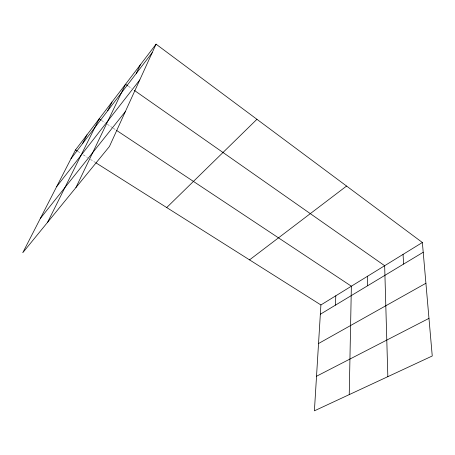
<?xml version="1.0" encoding="UTF-8"?>
<svg xmlns="http://www.w3.org/2000/svg" width="455" height="455" viewBox="0 0 455 455"><rect width="100%" height="100%" fill="white"/><g stroke="black" fill="none" stroke-linecap="round" stroke-linejoin="round"><path stroke-width="0.34" stroke-dasharray="2.27 1.71" d="M77.885 151.447L80.876 153.335M83.271 154.848L87.462 157.493M90.454 159.387L95.243 162.407M101.516 120.41L105.037 122.748M107.38 124.3L112.664 127.804M113.249 128.196L116.184 130.141M128.429 86.251L131.893 88.674"/><path stroke-width="0.68" d="M349.235 394.622L351.368 286.212L116.77 130.534M335.42 305.157L335.807 295.79M422.365 242.504L320.911 304.958L314.399 410.831L432.25 355.992L422.365 242.504L156.059 44.169L75.49 149.934L22.75 252.741L109.45 146.47L156.059 44.169M136.324 73.374L140.339 64.803M75.917 187.574L125.546 84.226L127.855 85.847M107.727 110.724L111.993 102.022M47.621 222.25L99.167 118.852L100.93 120.018M82.582 143.564L87.019 134.799M70.991 158.704L152.203 52.632M56.647 186.664L139.77 79.926M40.33 218.474L125.335 111.594M166.712 207.554L256.933 119.295M249.539 259.873L346.573 186.055M320.337 314.246L423.218 252.258M318.54 343.519L425.914 283.26M316.526 376.245L428.974 318.369M75.49 149.934L77.287 151.066M95.84 162.788L320.911 304.958M134.202 90.289L384.657 265.714L387.842 376.655M403.05 254.396L403.596 264.082M367.634 276.196L367.668 285.729"/></g></svg>
